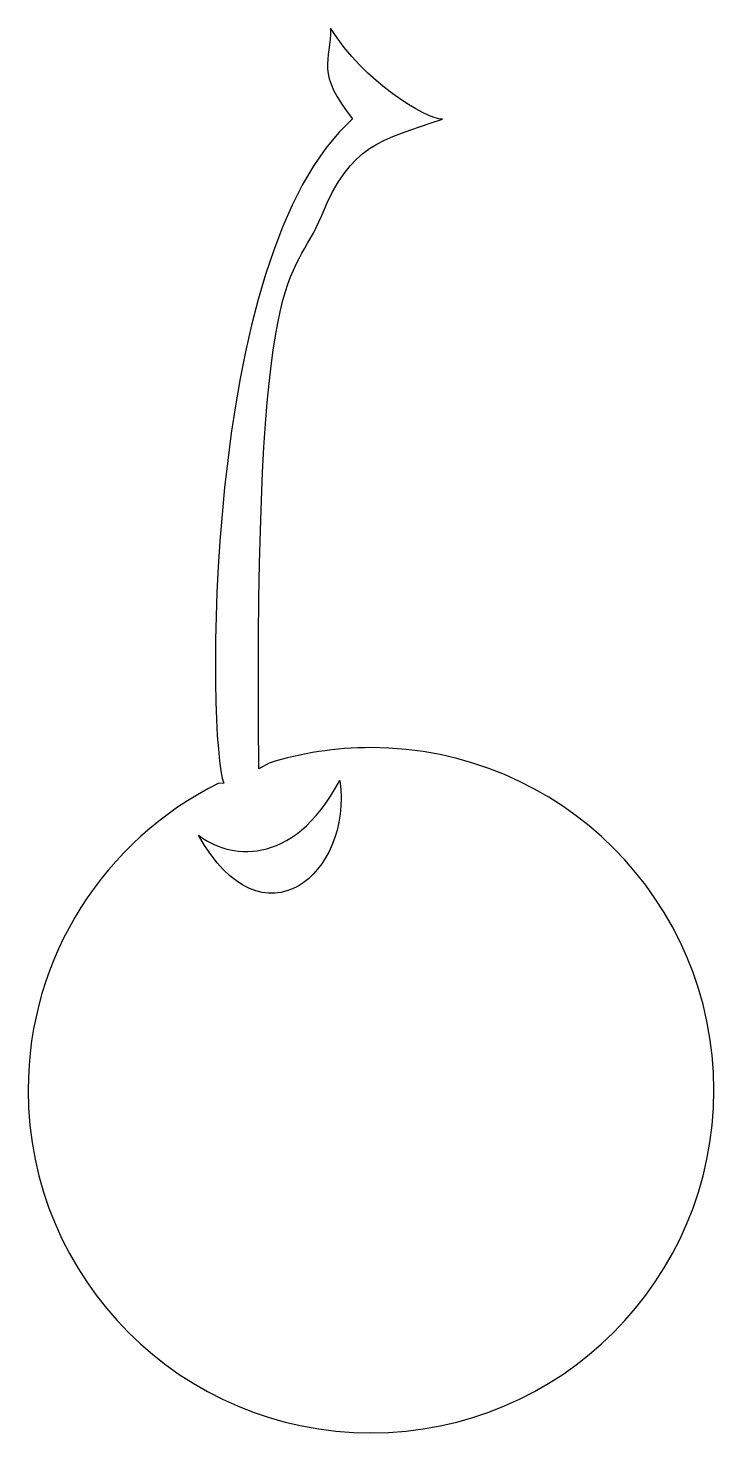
# Model space of a CAD drawing. Header units: centimetres. Extents: x -4.3 to 4.3, y -8.9 to 8.9.
import ezdxf

# ---------------------------------------------------------------- set-up
doc = ezdxf.new("R2010")
doc.units = ezdxf.units.CM
doc.header["$MEASUREMENT"] = 0
doc.layers.add('Camada 1', color=7, linetype='Continuous')

msp = doc.modelspace()

# ---------------------------------------------------------------- linework, layer by layer
at = {"layer": 'Camada 1'}
for points, knots in [([(-1.29163, -0.41292), (-0.88364, -0.28592), (-0.44986, -0.2175), (-0.00001, -0.2175), (-0.00001, -0.2175), (2.39958, -0.2175), (4.34506, -2.16295), (4.34506, -4.56257), (4.34506, -4.56257), (4.34506, -6.96219), (2.39961, -8.90764), (-0.00001, -8.90764), (-0.00001, -8.90764), (-2.39976, -8.90763), (-4.34505, -6.96218), (-4.34505, -4.56257), (-4.34505, -4.56257), (-4.34505, -2.85897), (-3.36453, -1.38421), (-1.93702, -0.67198), (-1.93702, -0.67198), (-1.93702, -0.67198), (-1.86479, -0.66592), (-1.86479, -0.66592), (-1.86479, -0.66592), (-2.07484, -0.19332), (-2.17253, 6.04246), (-0.23234, 7.7578), (-0.23234, 7.7578), (-0.70492, 8.33542), (-0.51206, 8.48756), (-0.51206, 8.90763), (-0.51206, 8.90763), (-0.09198, 8.22498), (0.69568, 7.75238), (0.90574, 7.75238), (0.90574, 7.75238), (0.11805, 7.48983), (-0.25763, 7.4284), (-0.62456, 6.53125), (-0.62456, 6.53125), (-0.99117, 5.63505), (-1.48001, 6.1239), (-1.42273, -0.48807), (-1.42273, -0.48807), (-1.42273, -0.48807), (-1.29163, -0.41292), (-1.29163, -0.41292)], [0, 0, 0, 0, 0.07692308, 0.07692308, 0.07692308, 0.07692308, 0.15384615, 0.15384615, 0.15384615, 0.15384615, 0.23076923, 0.23076923, 0.23076923, 0.23076923, 0.30769231, 0.30769231, 0.30769231, 0.30769231, 0.38461538, 0.38461538, 0.38461538, 0.38461538, 0.46153846, 0.46153846, 0.46153846, 0.46153846, 0.53846154, 0.53846154, 0.53846154, 0.53846154, 0.61538462, 0.61538462, 0.61538462, 0.61538462, 0.69230769, 0.69230769, 0.69230769, 0.69230769, 0.76923077, 0.76923077, 0.76923077, 0.76923077, 0.84615385, 0.84615385, 0.84615385, 0.84615385, 1, 1, 1, 1]), ([(-0.39527, -0.6338), (-1.0063, -1.77439), (-1.82103, -1.61146), (-2.18764, -1.32632), (-2.18764, -1.32632), (-1.37291, -2.7928), (-0.23232, -1.81513), (-0.39527, -0.6338)], [0, 0, 0, 0, 0.33333333, 0.33333333, 0.33333333, 0.33333333, 1, 1, 1, 1])]:
    msp.add_open_spline(points, degree=3, knots=knots, dxfattribs=at)

doc.saveas('drawing.dxf')
